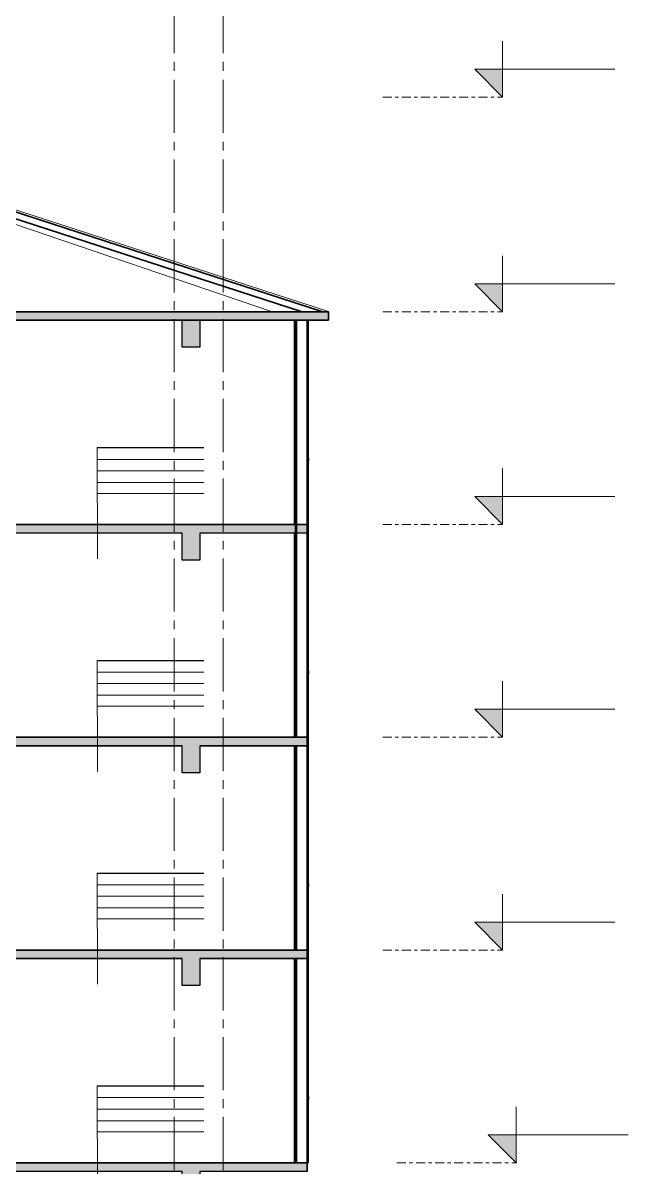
# Model space of a CAD drawing. Header units: millimetres. Extents: x 1373 to 40779, y 1939 to 6439.
# Drawn here: x 25610 to 26463, y 3870 to 5483 of the extents above; entities that cross this region are included whole.
import ezdxf

# ---------------------------------------------------------------- set-up
doc = ezdxf.new("R2010")
doc.units = ezdxf.units.MM
doc.linetypes.add('Centre', pattern=[1.34939, 0.635, -0.23813, 0.23813, -0.23813])
doc.linetypes.add('IMPORT-CENTER2', pattern=[112.5, 75, -12.5, 12.5, -12.5])
for name, color, linetype, lineweight in [('A-DETL', 6, 'Continuous', 30), ('A-DETL-GENF', 92, 'Continuous', 18), ('A-FLOR-FNSH', 192, 'Continuous', 35), ('A-FLOR-LEVL', 51, 'Continuous', 18), ('A-GLAZ', 151, 'Continuous', 18), ('A-ROOF', 132, 'Continuous', 18), ('A-ROOF-FNSH', 132, 'Continuous', 18), ('A-WALL', 20, 'Continuous', 9), ('A-WALL-FNSH', 113, 'Continuous', 18), ('HESAPLAMALAR', 2, 'Continuous', 30), ('S-GRID', 252, 'IMPORT-CENTER2', 5), ('YAZI', 2, 'Continuous', 18)]:
    doc.layers.add(name, color=color, linetype=linetype, lineweight=lineweight)

# ---------------------------------------------------------------- blocks, each defined once
blk = doc.blocks.new('Dbl Plain - 150-150 2-V4-Schnitt 1')
at = {"layer": 'A-GLAZ'}
for p, q in [((1232.9, 493.4), (1232.6, 493.4)), ((1232.6, 490), (1232.9, 490)), ((1232.9, 490), (1232.9, 493.4))]:
    blk.add_line(p, q, dxfattribs=at)
blk = doc.blocks.new('RFFRFR')
at = {"layer": 'A-FLOR-LEVL'}
for points in [[(27079, -1469.4), (27079, -1508.9), (27039.6, -1469.4)], [(27079, -1772.2), (27079, -1811.7), (27039.6, -1772.2)], [(27079, -2072.2), (27079, -2111.7), (27039.6, -2072.2)], [(27079, -2372.2), (27079, -2411.7), (27039.6, -2372.2)], [(27079, -2672.2), (27079, -2711.7), (27039.6, -2672.2)], [(27097.9, -2972.2), (27097.9, -3011.7), (27058.4, -2972.2)]]:
    blk.add_hatch(color=256, dxfattribs=at).paths.add_polyline_path(points)
for p, q in [((27079, -1508.9), (27079, -1430)), ((27039.6, -1469.4), (27079, -1508.9)), ((27039.6, -1469.4), (27237, -1469.4)), ((27079, -1811.7), (27079, -1732.7)), ((27039.6, -1772.2), (27079, -1811.7)), ((27039.6, -1772.2), (27237, -1772.2)), ((27079, -2111.7), (27079, -2032.7)), ((27039.6, -2072.2), (27079, -2111.7)), ((27039.6, -2072.2), (27237, -2072.2)), ((27079, -2411.7), (27079, -2332.7)), ((27039.6, -2372.2), (27079, -2411.7)), ((27039.6, -2372.2), (27237, -2372.2)), ((27079, -2711.7), (27079, -2632.7)), ((27039.6, -2672.2), (27079, -2711.7)), ((27039.6, -2672.2), (27237, -2672.2)), ((27097.9, -3011.7), (27097.9, -2932.7)), ((27058.4, -2972.2), (27097.9, -3011.7)), ((27058.4, -2972.2), (27255.9, -2972.2))]:
    blk.add_line(p, q, dxfattribs=at)
at = {"layer": 'A-FLOR-LEVL', "linetype": 'Centre', "ltscale": 20}
for p, q in [((26909.9, -1508.9), (27079, -1508.9)), ((26909.9, -1811.7), (27079, -1811.7)), ((26909.9, -2111.7), (27079, -2111.7)), ((26909.9, -2411.7), (27079, -2411.7)), ((26909.9, -2711.7), (27079, -2711.7)), ((26929.9, -3011.7), (27099, -3011.7))]:
    blk.add_line(p, q, dxfattribs=at)
blk = doc.blocks.new('KOEWKOEW')
at = {"layer": 'YAZI', "linetype": 'Continuous', "lineweight": 0}
for p, q in [((28185.9, 4635.9), (28335.9, 4635.9)), ((28185.9, 4635.9), (28186, 4479.1)), ((28335.9, 4635.4), (28185.9, 4635.4)), ((28335.9, 4619.3), (28185.9, 4619.3)), ((28335.9, 4603.3), (28185.9, 4603.3)), ((28335.9, 4586.8), (28185.9, 4586.8)), ((28335.9, 4571.3), (28185.9, 4571.3))]:
    blk.add_line(p, q, dxfattribs=at)

msp = doc.modelspace()

# ---------------------------------------------------------------- hatches: boundary and pattern name
at = {"layer": 'A-DETL-GENF'}
h = msp.add_hatch(dxfattribs=at)
h.set_pattern_fill('ANSI33', color=153, style=0)
h.set_pattern_definition([(45, (-4726.611, 6394.9317), (-4.490128, 4.490128), []), (45, (-4722.121, 6394.9317), (-4.490128, 4.490128), [3.175, -1.5875])])
h.paths.add_polyline_path([(24984.3, 3275.8), (24984.3, 5063.8), (25234.3, 5063.8), (25234.3, 5025.8), (25259.3, 5025.8), (25259.3, 5063.8), (25834.6, 5063.8), (25834.6, 5025.8), (25859.6, 5025.8), (25859.6, 5063.8), (26040.6, 5063.8), (26040.6, 5075.8), (25234.3, 5075.8), (24984.3, 5075.8), (24984.3, 5240.8), (24744.3, 5240.8), (24744.3, 5075.8), (23644.6, 5075.8), (23644.6, 5063.8), (23774.6, 5063.8), (23774.6, 5025.8), (23799.6, 5025.8), (23799.6, 5063.8), (24289.3, 5063.8), (24289.3, 5025.8), (24314.3, 5025.8), (24314.3, 5063.8), (24744.3, 5063.8), (24744.3, 4775.8), (23674.3, 4775.8), (23674.3, 4763.8), (23774.6, 4763.8), (23774.6, 4725.8), (23799.6, 4725.8), (23799.6, 4763.8), (24289.3, 4763.8), (24289.3, 4725.8), (24314.3, 4725.8), (24314.3, 4763.8), (24744.3, 4763.8), (24744.3, 4475.8), (23674.3, 4475.8), (23674.3, 4463.8), (23774.6, 4463.8), (23774.6, 4425.8), (23799.6, 4425.8), (23799.6, 4463.8), (24289.3, 4463.8), (24289.3, 4425.8), (24314.3, 4425.8), (24314.3, 4463.8), (24744.3, 4463.8), (24744.3, 4175.8), (23674.3, 4175.8), (23674.3, 4163.8), (23774.6, 4163.8), (23774.6, 4125.8), (23799.6, 4125.8), (23799.6, 4163.8), (24289.3, 4163.8), (24289.3, 4125.8), (24314.3, 4125.8), (24314.3, 4163.8), (24744.3, 4163.8), (24744.3, 3875.8), (23674.3, 3875.8), (23674.3, 3863.8), (23774.6, 3863.8), (23774.6, 3825.8), (23799.6, 3825.8), (23799.6, 3863.8), (24289.3, 3863.8), (24289.3, 3825.8), (24314.3, 3825.8), (24314.3, 3863.8), (24744.3, 3863.8), (24744.3, 3575.8), (23774.6, 3575.8), (23774.6, 3545.8), (23474.3, 3545.8), (23474.3, 3275.8), (23474.3, 3245.8), (23774.6, 3245.8), (23774.6, 3215.8), (24744.3, 3215.8), (24744.3, 3085.8), (24984.3, 3085.8), (24984.3, 3215.8), (25859.6, 3215.8), (25909.6, 3215.8), (25909.6, 3275.8), (25859.6, 3275.8), (25859.6, 3575.8), (25835.5, 3575.8), (25234.3, 3575.8), (25234.3, 3525.8), (25259.3, 3525.8), (25259.3, 3563.8), (25835.5, 3563.8), (25835.5, 3275.8)])
h.paths.add_polyline_path([(24959.3, 3125.8), (24769.3, 3125.8), (24769.3, 3275.8), (24769.3, 5225.8), (24959.3, 5225.8), (24959.3, 4775.8), (24959.3, 3275.8)], flags=16)
h.paths.add_polyline_path([(24744.3, 3275.8), (23499.3, 3275.8), (23499.3, 3531.1), (23774.6, 3531.1), (23799.6, 3530.1), (23799.6, 3563.8), (24289.3, 3563.8), (24289.3, 3525.8), (24314.3, 3525.8), (24314.3, 3563.8), (24744.3, 3563.8)], flags=16)
h = msp.add_hatch(dxfattribs=at)
h.set_pattern_fill('ANSI33', color=153, style=0)
h.paths.add_polyline_path([(25859.6, 3863.8), (26010.6, 3863.8), (26010.6, 3875.8), (25234.3, 3875.8), (25234.3, 3825.8), (25259.3, 3825.8), (25259.3, 3863.8), (25834.6, 3863.8), (25834.6, 3825.8), (25859.6, 3825.8)])
h.paths.add_polyline_path([(25859.6, 4163.8), (26010.6, 4163.8), (26010.6, 4175.8), (25234.3, 4175.8), (25234.3, 4125.8), (25259.3, 4125.8), (25259.3, 4163.8), (25834.6, 4163.8), (25834.6, 4125.8), (25859.6, 4125.8)])
h.paths.add_polyline_path([(25859.6, 4463.8), (26010.6, 4463.8), (26010.6, 4475.8), (25234.3, 4475.8), (25234.3, 4425.8), (25259.3, 4425.8), (25259.3, 4463.8), (25834.6, 4463.8), (25834.6, 4425.8), (25859.6, 4425.8)])
h.paths.add_polyline_path([(25859.6, 4763.8), (26010.6, 4763.8), (26010.6, 4775.8), (25234.3, 4775.8), (25106.8, 4775.8), (25106.8, 4763.8), (25234.3, 4763.8), (25234.3, 4725.8), (25259.3, 4725.8), (25259.3, 4763.8), (25834.6, 4763.8), (25834.6, 4725.8), (25859.6, 4725.8)])

# ---------------------------------------------------------------- linework, layer by layer
at = {"layer": 'A-DETL'}
for points in [[(25234.3, 5075.8), (26040.6, 5075.8), (26040.6, 5063.8), (25859.6, 5063.8), (25859.6, 5025.8), (25834.6, 5025.8), (25834.6, 5063.8), (25259.3, 5063.8), (25259.3, 5025.8), (25234.3, 5025.8), (25234.3, 5063.8)], [(25234.3, 4775.8), (26010.6, 4775.8), (26010.6, 4763.8), (25859.6, 4763.8), (25859.6, 4725.8), (25834.6, 4725.8), (25834.6, 4763.8), (25259.3, 4763.8), (25259.3, 4725.8), (25234.3, 4725.8), (25234.3, 4763.8)], [(25234.3, 4475.8), (26010.6, 4475.8), (26010.6, 4463.8), (25859.6, 4463.8), (25859.6, 4425.8), (25834.6, 4425.8), (25834.6, 4463.8), (25259.3, 4463.8), (25259.3, 4425.8), (25234.3, 4425.8), (25234.3, 4475.8)], [(25234.3, 4175.8), (26010.6, 4175.8), (26010.6, 4163.8), (25859.6, 4163.8), (25859.6, 4125.8), (25834.6, 4125.8), (25834.6, 4163.8), (25259.3, 4163.8), (25259.3, 4125.8), (25234.3, 4125.8), (25234.3, 4175.8)], [(25234.3, 3875.8), (26010.6, 3875.8), (26010.6, 3863.8), (25859.6, 3863.8), (25859.6, 3825.8), (25834.6, 3825.8), (25834.6, 3863.8), (25259.3, 3863.8), (25259.3, 3825.8), (25234.3, 3825.8), (25234.3, 3875.8)]]:
    msp.add_lwpolyline(points, dxfattribs=at)
at = {"layer": 'A-FLOR-FNSH', "color": 250}
for p, q in [((26040.6, 5075.8), (24984.3, 5075.8)), ((26040.6, 5063.8), (26040.6, 5075.8)), ((25259.3, 5063.8), (26040.6, 5063.8)), ((26010.6, 4775.8), (25234.3, 4775.8)), ((26010.6, 4763.8), (26010.6, 4775.8)), ((26010.6, 4475.8), (25234.3, 4475.8)), ((25259.3, 4463.8), (25834.6, 4463.8)), ((25859.6, 4463.8), (26010.6, 4463.8)), ((25995.6, 4175.8), (25249.3, 4175.8)), ((25259.3, 4163.8), (25834.6, 4163.8)), ((25859.6, 4163.8), (26010.6, 4163.8)), ((25995.6, 3875.8), (25234.3, 3875.8)), ((26010.6, 3863.8), (26010.6, 3875.8))]:
    msp.add_line(p, q, dxfattribs=at)
at = {"layer": 'A-ROOF', "color": 241, "true_color": 0xf7abae}
msp.add_line((25135.3, 5356.8), (25961.9, 5075.8), dxfattribs=at)
at = {"layer": 'A-ROOF', "color": 241, "lineweight": 35, "true_color": 0xf7abae}
for p, q in [((25137.8, 5366.3), (26032.8, 5075.8)), ((25137.8, 5356.8), (26003.7, 5075.8))]:
    msp.add_line(p, q, dxfattribs=at)
at = {"layer": 'A-ROOF-FNSH', "color": 7}
for p, q in [((26040.6, 5076.4), (25137.8, 5369.4)), ((26040.6, 5075.8), (26040.6, 5076.4))]:
    msp.add_line(p, q, dxfattribs=at)
at = {"layer": 'A-WALL'}
for p, q in [((25992.3, 4775.8), (25992.3, 5063.8)), ((25992.3, 4475.8), (25992.3, 4763.8)), ((25992.3, 4175.8), (25992.3, 4463.7)), ((25992.3, 3875.8), (25992.3, 4163.8))]:
    msp.add_line(p, q, dxfattribs=at)
at = {"layer": 'A-WALL', "lineweight": 35}
for p, q in [((25995.6, 5063.8), (25995.6, 4475.8)), ((26010.6, 5063.8), (26010.6, 4775.8)), ((26010.6, 4763.8), (26010.6, 3875.8)), ((25995.6, 4463.8), (25995.6, 4175.8)), ((25995.6, 4175.8), (26010.6, 4175.8)), ((25995.6, 4163.8), (25995.6, 3875.8)), ((25995.6, 3875.8), (26010.6, 3875.8))]:
    msp.add_line(p, q, dxfattribs=at)
at = {"layer": 'A-WALL-FNSH', "color": 7, "lineweight": 9}
for p, q in [((25993.6, 5063.8), (25993.6, 4475.8)), ((26012.6, 3875.8), (26012.6, 5063.8)), ((26012.6, 4775.8), (26010.6, 4775.8)), ((26012.6, 4475.8), (26010.6, 4475.8)), ((25993.6, 4463.8), (25993.6, 4175.8)), ((25993.6, 4163.8), (25993.6, 3875.8)), ((26010.6, 4175.8), (26012.6, 4175.8)), ((26010.6, 3875.8), (26012.6, 3875.8))]:
    msp.add_line(p, q, dxfattribs=at)
at = {"layer": 'S-GRID', "lineweight": 18}
for p, q in [((25823.1, 2740.6), (25823.1, 5601.4)), ((25892.3, 2740.6), (25892.3, 5601.4))]:
    msp.add_line(p, q, dxfattribs=at)

# ---------------------------------------------------------------- block references
at = {"layer": 'A-DETL'}
msp.add_blockref('RFFRFR', (-792.7, 6887.5), dxfattribs=at)
at = {"layer": 'A-GLAZ'}
for p in [(24780, 4375.8), (24780, 4075.8), (24780, 3775.8), (24780, 3475.8)]:
    msp.add_blockref('Dbl Plain - 150-150 2-V4-Schnitt 1', p, dxfattribs=at)
at = {"layer": 'HESAPLAMALAR', "linetype": 'ByBlock'}
for p in [(-2471, 248.4), (-2471, -51.6), (-2471, -351.6), (-2471, -651.6)]:
    msp.add_blockref('KOEWKOEW', p, dxfattribs=at)

doc.saveas('drawing.dxf')
